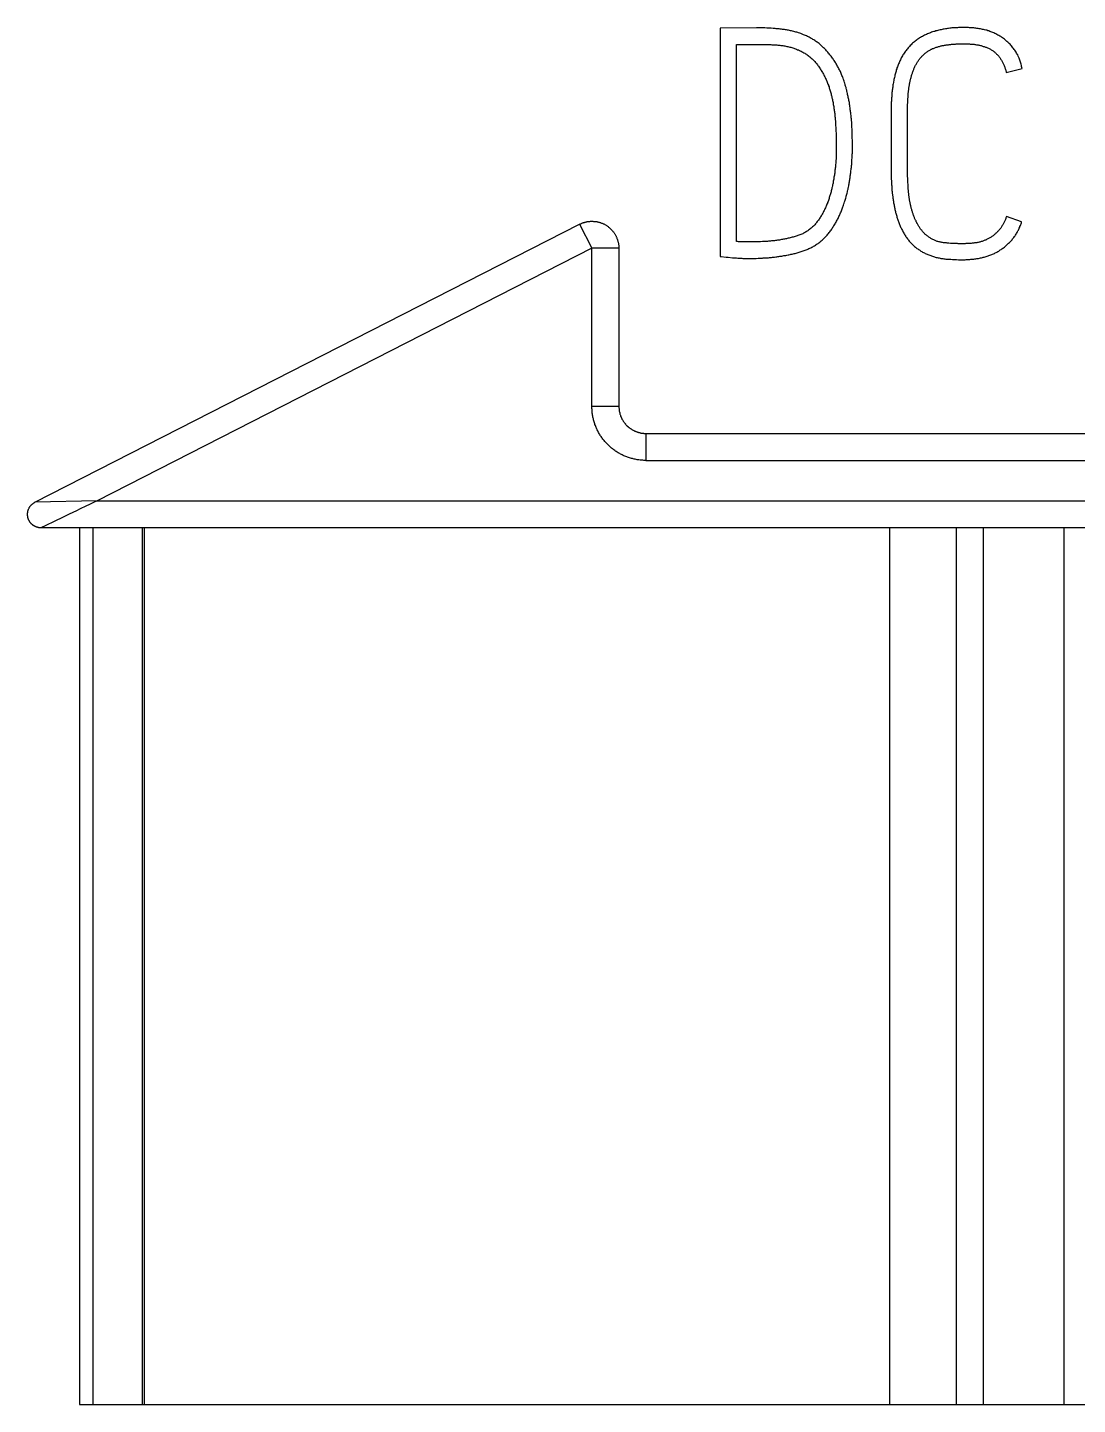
# Model space of a CAD drawing. Extents: x 0 to 420, y 0 to 297.
# Drawn here: x 118.17 to 125.96, y 212.15 to 222.36 of the extents above; entities that cross this region are included whole.
import ezdxf

# ---------------------------------------------------------------- set-up
doc = ezdxf.new("R2010")
doc.units = 0
doc.header["$LTSCALE"] = 23.1
doc.layers.add('10000_FRONT', color=7, linetype='CONTINUOUS')
doc.layers.add('10500_FRONT_LABELING', color=7, linetype='CONTINUOUS')

msp = doc.modelspace()

# ---------------------------------------------------------------- linework, layer by layer
at = {"layer": '10000_FRONT', "color": 7, "linetype": 'CONTINUOUS'}
for p, q in [((118.228, 218.837), (122.267, 220.899)), ((122.267, 220.899), (122.358, 220.721)), ((122.358, 220.721), (118.69, 218.848)), ((122.358, 219.548), (122.358, 220.721)), ((122.558, 220.721), (122.358, 220.721)), ((122.558, 220.721), (122.558, 219.548)), ((122.558, 219.548), (122.358, 219.548)), ((122.758, 219.348), (122.758, 219.148)), ((122.758, 219.348), (133.308, 219.348)), ((122.758, 219.148), (133.508, 219.148)), ((118.69, 218.848), (118.228, 218.837)), ((118.606, 218.808), (118.565, 218.788)), ((118.634, 218.821), (118.606, 218.808)), ((118.662, 218.835), (118.634, 218.821)), ((118.69, 218.848), (118.662, 218.835)), ((118.69, 218.848), (133.508, 218.848)), ((118.366, 218.692), (118.315, 218.668)), ((118.443, 218.729), (118.366, 218.692)), ((118.538, 218.775), (118.51, 218.761)), ((118.565, 218.788), (118.538, 218.775)), ((118.278, 218.65), (118.274, 218.648)), ((133.308, 218.648), (118.274, 218.648)), ((118.305, 218.663), (118.278, 218.65)), ((118.558, 218.648), (118.558, 212.148)), ((118.658, 218.648), (118.658, 212.148)), ((119.023, 218.648), (119.023, 212.148)), ((119.039, 218.648), (119.039, 212.148)), ((124.567, 212.148), (124.567, 218.648)), ((125.058, 218.648), (125.058, 212.148)), ((125.258, 218.648), (125.258, 212.148)), ((125.858, 218.648), (125.858, 212.148)), ((118.558, 212.148), (132.808, 212.148))]:
    msp.add_line(p, q, dxfattribs=at)
for points in [[(122.267, 220.899), (122.271, 220.901), (122.276, 220.903), (122.28, 220.905), (122.284, 220.907), (122.289, 220.909), (122.293, 220.91), (122.297, 220.912), (122.302, 220.913), (122.306, 220.914), (122.311, 220.915), (122.315, 220.916), (122.32, 220.917), (122.324, 220.918), (122.329, 220.919), (122.334, 220.919), (122.338, 220.92), (122.343, 220.92), (122.347, 220.921), (122.352, 220.921), (122.357, 220.921), (122.361, 220.921), (122.366, 220.921), (122.371, 220.92), (122.375, 220.92), (122.38, 220.92), (122.384, 220.919), (122.389, 220.919), (122.394, 220.918), (122.398, 220.917), (122.403, 220.916), (122.407, 220.915), (122.412, 220.914), (122.416, 220.912), (122.421, 220.911), (122.425, 220.91), (122.429, 220.908), (122.434, 220.906), (122.438, 220.905), (122.442, 220.903), (122.446, 220.901), (122.451, 220.899), (122.455, 220.896), (122.459, 220.894), (122.463, 220.892), (122.467, 220.889), (122.471, 220.887), (122.474, 220.884), (122.478, 220.881), (122.482, 220.878), (122.485, 220.875), (122.489, 220.872), (122.492, 220.869), (122.496, 220.866), (122.499, 220.863), (122.502, 220.86), (122.505, 220.856), (122.509, 220.853), (122.512, 220.849), (122.514, 220.846), (122.517, 220.842), (122.52, 220.838), (122.523, 220.834), (122.525, 220.831), (122.528, 220.827), (122.53, 220.823), (122.532, 220.819), (122.535, 220.815), (122.537, 220.811), (122.539, 220.806), (122.541, 220.802), (122.542, 220.798), (122.544, 220.794), (122.546, 220.789), (122.547, 220.785), (122.549, 220.781), (122.55, 220.776), (122.551, 220.772), (122.553, 220.767), (122.554, 220.763), (122.555, 220.758), (122.555, 220.754), (122.556, 220.749), (122.557, 220.744), (122.557, 220.74), (122.558, 220.735), (122.558, 220.731), (122.558, 220.726), (122.558, 220.721)], [(122.758, 219.148), (122.751, 219.148), (122.744, 219.148), (122.736, 219.149), (122.729, 219.149), (122.722, 219.15), (122.715, 219.15), (122.707, 219.151), (122.7, 219.152), (122.693, 219.153), (122.686, 219.155), (122.679, 219.156), (122.672, 219.157), (122.665, 219.159), (122.658, 219.161), (122.651, 219.163), (122.644, 219.165), (122.637, 219.167), (122.63, 219.169), (122.623, 219.172), (122.616, 219.174), (122.61, 219.177), (122.603, 219.179), (122.596, 219.182), (122.59, 219.185), (122.583, 219.188), (122.577, 219.191), (122.571, 219.195), (122.564, 219.198), (122.558, 219.202), (122.552, 219.205), (122.545, 219.209), (122.539, 219.213), (122.533, 219.217), (122.527, 219.221), (122.521, 219.226), (122.516, 219.23), (122.51, 219.234), (122.504, 219.239), (122.499, 219.243), (122.493, 219.248), (122.488, 219.253), (122.483, 219.258), (122.478, 219.263), (122.473, 219.268), (122.468, 219.273), (122.463, 219.278), (122.458, 219.284), (122.453, 219.289), (122.448, 219.295), (122.444, 219.3), (122.44, 219.306), (122.435, 219.312), (122.431, 219.318), (122.427, 219.324), (122.423, 219.33), (122.419, 219.336), (122.415, 219.342), (122.412, 219.348), (122.408, 219.354), (122.405, 219.361), (122.401, 219.367), (122.398, 219.374), (122.395, 219.38), (122.392, 219.387), (122.389, 219.393), (122.387, 219.4), (122.384, 219.407), (122.381, 219.414), (122.379, 219.42), (122.377, 219.427), (122.375, 219.434), (122.373, 219.441), (122.371, 219.448), (122.369, 219.455), (122.367, 219.462), (122.366, 219.469), (122.365, 219.476), (122.363, 219.483), (122.362, 219.49), (122.361, 219.498), (122.36, 219.505), (122.36, 219.512), (122.359, 219.519), (122.359, 219.526), (122.358, 219.533), (122.358, 219.541), (122.358, 219.548)], [(122.558, 219.548), (122.558, 219.544), (122.558, 219.541), (122.558, 219.537), (122.559, 219.533), (122.559, 219.53), (122.559, 219.526), (122.56, 219.523), (122.56, 219.519), (122.561, 219.516), (122.561, 219.512), (122.562, 219.509), (122.563, 219.505), (122.564, 219.502), (122.564, 219.498), (122.565, 219.495), (122.566, 219.491), (122.568, 219.488), (122.569, 219.484), (122.57, 219.481), (122.571, 219.477), (122.572, 219.474), (122.574, 219.471), (122.575, 219.467), (122.577, 219.464), (122.578, 219.461), (122.58, 219.458), (122.581, 219.454), (122.583, 219.451), (122.585, 219.448), (122.587, 219.445), (122.589, 219.442), (122.591, 219.439), (122.593, 219.436), (122.595, 219.433), (122.597, 219.43), (122.599, 219.427), (122.601, 219.424), (122.603, 219.421), (122.606, 219.419), (122.608, 219.416), (122.61, 219.413), (122.613, 219.41), (122.615, 219.408), (122.618, 219.405), (122.62, 219.403), (122.623, 219.4), (122.626, 219.398), (122.628, 219.396), (122.631, 219.393), (122.634, 219.391), (122.637, 219.389), (122.64, 219.387), (122.643, 219.385), (122.646, 219.383), (122.649, 219.381), (122.652, 219.379), (122.655, 219.377), (122.658, 219.375), (122.661, 219.373), (122.664, 219.371), (122.668, 219.37), (122.671, 219.368), (122.674, 219.367), (122.677, 219.365), (122.681, 219.364), (122.684, 219.362), (122.687, 219.361), (122.691, 219.36), (122.694, 219.359), (122.697, 219.358), (122.701, 219.356), (122.704, 219.355), (122.708, 219.354), (122.711, 219.354), (122.715, 219.353), (122.718, 219.352), (122.722, 219.351), (122.726, 219.351), (122.729, 219.35), (122.733, 219.35), (122.736, 219.349), (122.74, 219.349), (122.744, 219.348), (122.747, 219.348), (122.751, 219.348), (122.754, 219.348), (122.758, 219.348)], [(118.274, 218.648), (118.271, 218.648), (118.269, 218.648), (118.266, 218.648), (118.264, 218.648), (118.261, 218.649), (118.259, 218.649), (118.256, 218.649), (118.254, 218.65), (118.252, 218.65), (118.249, 218.651), (118.247, 218.652), (118.244, 218.652), (118.242, 218.653), (118.24, 218.654), (118.237, 218.655), (118.235, 218.656), (118.233, 218.657), (118.231, 218.658), (118.228, 218.659), (118.226, 218.66), (118.224, 218.661), (118.222, 218.662), (118.22, 218.664), (118.218, 218.665), (118.216, 218.666), (118.214, 218.668), (118.212, 218.669), (118.21, 218.671), (118.208, 218.673), (118.206, 218.674), (118.204, 218.676), (118.203, 218.678), (118.201, 218.68), (118.199, 218.681), (118.198, 218.683), (118.196, 218.685), (118.194, 218.687), (118.193, 218.689), (118.192, 218.691), (118.19, 218.693), (118.189, 218.695), (118.188, 218.697), (118.186, 218.699), (118.185, 218.702), (118.184, 218.704), (118.183, 218.706), (118.182, 218.708), (118.181, 218.71), (118.18, 218.713), (118.179, 218.715), (118.179, 218.717), (118.178, 218.72), (118.177, 218.722), (118.177, 218.725), (118.176, 218.727), (118.176, 218.729), (118.175, 218.732), (118.175, 218.734), (118.174, 218.737), (118.174, 218.739), (118.174, 218.742), (118.174, 218.744), (118.174, 218.747), (118.174, 218.749), (118.174, 218.752), (118.174, 218.754), (118.174, 218.756), (118.174, 218.759), (118.175, 218.761), (118.175, 218.764), (118.175, 218.766), (118.176, 218.769), (118.176, 218.771), (118.177, 218.773), (118.178, 218.776), (118.178, 218.778), (118.179, 218.781), (118.18, 218.783), (118.181, 218.785), (118.182, 218.787), (118.183, 218.79), (118.184, 218.792), (118.185, 218.794), (118.186, 218.796), (118.187, 218.798), (118.189, 218.801), (118.19, 218.803), (118.191, 218.805), (118.193, 218.807), (118.194, 218.809), (118.196, 218.811), (118.197, 218.813), (118.199, 218.814), (118.201, 218.816), (118.202, 218.818), (118.204, 218.82), (118.206, 218.821), (118.208, 218.823), (118.21, 218.825), (118.212, 218.826), (118.214, 218.828), (118.216, 218.829), (118.218, 218.831), (118.22, 218.832), (118.222, 218.833), (118.224, 218.835), (118.226, 218.836), (118.228, 218.837)], [(118.51, 218.761), (118.483, 218.749), (118.443, 218.729)], [(118.315, 218.668), (118.31, 218.665), (118.305, 218.663)]]:
    msp.add_lwpolyline(points, dxfattribs=at)
at = {"layer": '10500_FRONT_LABELING', "color": 7, "linetype": 'CONTINUOUS'}
for p, q in [((123.308, 222.353), (123.308, 220.66)), ((123.624, 222.354), (123.609, 222.355)), ((123.64, 222.354), (123.624, 222.354)), ((123.655, 222.353), (123.64, 222.354)), ((123.67, 222.352), (123.655, 222.353)), ((123.686, 222.352), (123.67, 222.352)), ((123.43, 220.771), (123.43, 222.232)), ((125.43, 222.025), (125.547, 222.053)), ((124.699, 221.787), (124.7, 221.798)), ((124.699, 221.775), (124.699, 221.787)), ((124.699, 221.764), (124.699, 221.775)), ((124.7, 221.798), (124.7, 221.81)), ((124.161, 221.691), (124.162, 221.676)), ((124.162, 221.676), (124.163, 221.662)), ((124.163, 221.662), (124.164, 221.647)), ((124.164, 221.647), (124.165, 221.632)), ((124.699, 221.287), (124.699, 221.747)), ((124.165, 221.632), (124.166, 221.617)), ((124.166, 221.617), (124.166, 221.603)), ((124.166, 221.603), (124.167, 221.588)), ((124.167, 221.588), (124.168, 221.573)), ((124.168, 221.573), (124.168, 221.558)), ((124.168, 221.558), (124.169, 221.543)), ((124.287, 221.603), (124.286, 221.618)), ((124.287, 221.588), (124.287, 221.603)), ((124.288, 221.572), (124.287, 221.588)), ((124.288, 221.541), (124.288, 221.572)), ((124.169, 221.543), (124.169, 221.529)), ((124.169, 221.529), (124.17, 221.514)), ((124.17, 221.514), (124.17, 221.499)), ((124.17, 221.499), (124.17, 221.484)), ((124.17, 221.484), (124.17, 221.469)), ((124.289, 221.518), (124.288, 221.541)), ((124.289, 221.503), (124.289, 221.518)), ((124.289, 221.487), (124.289, 221.503)), ((124.289, 221.472), (124.289, 221.487)), ((124.577, 221.292), (124.577, 221.277)), ((124.577, 221.277), (124.578, 221.263)), ((124.578, 221.263), (124.578, 221.249)), ((124.578, 221.249), (124.578, 221.234)), ((124.699, 221.276), (124.699, 221.287)), ((124.699, 221.264), (124.699, 221.276)), ((124.699, 221.253), (124.699, 221.264)), ((124.7, 221.241), (124.699, 221.253)), ((124.7, 221.23), (124.7, 221.241)), ((124.578, 221.234), (124.579, 221.22)), ((124.579, 221.22), (124.58, 221.206)), ((124.58, 221.206), (124.58, 221.192)), ((124.7, 221.218), (124.7, 221.23)), ((124.701, 221.207), (124.7, 221.218)), ((124.702, 221.195), (124.701, 221.207)), ((124.702, 221.184), (124.702, 221.195)), ((124.703, 221.173), (124.702, 221.184)), ((124.704, 221.161), (124.703, 221.173)), ((124.705, 221.15), (124.704, 221.161)), ((125.544, 220.917), (125.432, 220.957)), ((123.556, 220.768), (123.541, 220.768)), ((123.571, 220.768), (123.556, 220.768)), ((123.608, 220.769), (123.594, 220.769)), ((123.623, 220.77), (123.608, 220.769)), ((125.027, 220.757), (125.016, 220.757)), ((125.039, 220.756), (125.027, 220.757)), ((125.05, 220.755), (125.039, 220.756)), ((123.4, 220.651), (123.416, 220.65)), ((123.5, 220.646), (123.515, 220.646)), ((125.032, 220.638), (125.046, 220.637)), ((125.046, 220.637), (125.061, 220.637)), ((125.061, 220.637), (125.075, 220.636))]:
    msp.add_line(p, q, dxfattribs=at)
for points in [[(123.609, 222.355), (123.601, 222.355), (123.593, 222.355), (123.586, 222.355), (123.578, 222.355), (123.308, 222.353)], [(124.278, 221.718), (124.277, 221.725), (124.276, 221.733), (124.275, 221.741), (124.274, 221.748), (124.273, 221.756), (124.272, 221.763), (124.271, 221.771), (124.27, 221.779), (124.269, 221.786), (124.268, 221.794), (124.267, 221.801), (124.265, 221.809), (124.264, 221.816), (124.262, 221.824), (124.261, 221.831), (124.259, 221.839), (124.258, 221.847), (124.256, 221.854), (124.254, 221.862), (124.253, 221.869), (124.251, 221.877), (124.249, 221.884), (124.247, 221.892), (124.245, 221.899), (124.244, 221.907), (124.242, 221.914), (124.239, 221.922), (124.237, 221.929), (124.235, 221.936), (124.233, 221.944), (124.23, 221.951), (124.228, 221.959), (124.226, 221.966), (124.223, 221.973), (124.22, 221.981), (124.218, 221.988), (124.215, 221.995), (124.212, 222.002), (124.209, 222.009), (124.206, 222.017), (124.203, 222.024), (124.2, 222.031), (124.196, 222.038), (124.193, 222.045), (124.189, 222.051), (124.186, 222.058), (124.182, 222.065), (124.179, 222.072), (124.175, 222.079), (124.171, 222.085), (124.167, 222.092), (124.163, 222.099), (124.159, 222.105), (124.155, 222.112), (124.15, 222.118), (124.146, 222.125), (124.142, 222.131), (124.137, 222.138), (124.132, 222.144), (124.128, 222.15), (124.123, 222.156), (124.118, 222.162), (124.113, 222.168), (124.108, 222.174), (124.103, 222.179), (124.098, 222.185), (124.092, 222.191), (124.087, 222.196), (124.082, 222.202), (124.076, 222.207), (124.071, 222.213), (124.065, 222.218), (124.059, 222.223), (124.054, 222.228), (124.048, 222.233), (124.042, 222.238), (124.035, 222.243), (124.029, 222.248), (124.023, 222.252), (124.017, 222.257), (124.01, 222.261), (124.004, 222.265), (123.997, 222.269), (123.99, 222.273), (123.983, 222.277), (123.977, 222.281), (123.97, 222.285), (123.963, 222.288), (123.956, 222.291), (123.949, 222.295), (123.942, 222.298), (123.935, 222.301), (123.928, 222.304), (123.921, 222.307), (123.913, 222.31), (123.906, 222.312), (123.899, 222.315), (123.891, 222.317), (123.884, 222.32), (123.877, 222.322), (123.869, 222.324), (123.862, 222.326), (123.854, 222.329), (123.846, 222.331), (123.839, 222.332), (123.831, 222.334), (123.824, 222.336), (123.816, 222.337), (123.809, 222.339), (123.801, 222.34), (123.793, 222.341), (123.786, 222.342), (123.778, 222.343), (123.77, 222.344), (123.763, 222.345), (123.755, 222.346), (123.747, 222.347), (123.74, 222.348), (123.732, 222.348), (123.724, 222.349), (123.717, 222.35), (123.709, 222.35), (123.701, 222.351), (123.686, 222.352)], [(125.547, 222.053), (125.545, 222.061), (125.544, 222.069), (125.542, 222.077), (125.541, 222.085), (125.539, 222.093), (125.536, 222.101), (125.534, 222.109), (125.531, 222.116), (125.528, 222.124), (125.525, 222.131), (125.522, 222.139), (125.519, 222.146), (125.515, 222.154), (125.511, 222.161), (125.507, 222.168), (125.503, 222.175), (125.498, 222.182), (125.494, 222.189), (125.489, 222.195), (125.484, 222.202), (125.479, 222.208), (125.474, 222.214), (125.469, 222.221), (125.464, 222.227), (125.458, 222.233), (125.452, 222.239), (125.447, 222.244), (125.441, 222.25), (125.434, 222.255), (125.428, 222.261), (125.422, 222.266), (125.416, 222.271), (125.409, 222.276), (125.403, 222.281), (125.396, 222.285), (125.389, 222.29), (125.382, 222.294), (125.375, 222.298), (125.368, 222.302), (125.361, 222.306), (125.354, 222.31), (125.346, 222.314), (125.339, 222.317), (125.331, 222.32), (125.324, 222.323), (125.316, 222.326), (125.309, 222.329), (125.301, 222.332), (125.293, 222.334), (125.285, 222.337), (125.278, 222.339), (125.27, 222.341), (125.262, 222.343), (125.254, 222.344), (125.246, 222.346), (125.238, 222.348), (125.23, 222.349), (125.222, 222.35), (125.213, 222.351), (125.205, 222.352), (125.197, 222.353), (125.189, 222.354), (125.181, 222.355), (125.173, 222.355), (125.165, 222.356), (125.157, 222.356), (125.149, 222.357), (125.141, 222.357), (125.133, 222.357), (125.124, 222.357), (125.116, 222.357), (125.108, 222.357), (125.1, 222.357), (125.092, 222.357), (125.084, 222.357), (125.076, 222.357), (125.068, 222.356), (125.06, 222.356), (125.052, 222.356), (125.044, 222.355), (125.035, 222.354), (125.027, 222.354), (125.019, 222.353), (125.011, 222.352), (125.003, 222.351), (124.995, 222.35), (124.987, 222.349), (124.979, 222.347), (124.971, 222.346), (124.963, 222.345), (124.955, 222.343), (124.947, 222.341), (124.939, 222.34), (124.931, 222.338), (124.923, 222.336), (124.915, 222.334), (124.907, 222.332), (124.9, 222.329), (124.892, 222.327), (124.884, 222.325), (124.876, 222.322), (124.869, 222.319), (124.861, 222.316), (124.854, 222.313), (124.846, 222.31), (124.839, 222.307), (124.831, 222.303), (124.824, 222.3), (124.817, 222.296), (124.809, 222.292), (124.802, 222.288), (124.795, 222.284), (124.788, 222.28), (124.781, 222.276), (124.775, 222.271), (124.768, 222.266), (124.762, 222.262), (124.755, 222.257), (124.749, 222.252), (124.742, 222.247), (124.736, 222.241), (124.73, 222.236), (124.724, 222.23), (124.718, 222.224), (124.713, 222.218), (124.707, 222.212), (124.702, 222.206), (124.697, 222.2), (124.692, 222.194), (124.687, 222.187), (124.682, 222.181), (124.677, 222.174), (124.673, 222.168), (124.669, 222.161), (124.664, 222.154), (124.66, 222.147), (124.656, 222.14), (124.652, 222.133), (124.648, 222.125), (124.645, 222.118), (124.641, 222.111), (124.638, 222.103), (124.635, 222.096), (124.632, 222.088), (124.629, 222.081), (124.626, 222.073), (124.623, 222.066), (124.62, 222.058), (124.618, 222.05), (124.615, 222.043), (124.613, 222.035), (124.611, 222.027), (124.609, 222.02), (124.606, 222.012), (124.604, 222.004), (124.603, 221.996), (124.601, 221.988), (124.599, 221.98), (124.597, 221.972), (124.596, 221.964), (124.594, 221.956), (124.593, 221.949), (124.592, 221.941), (124.59, 221.932), (124.589, 221.924), (124.588, 221.916), (124.587, 221.908), (124.586, 221.9), (124.585, 221.892), (124.584, 221.884), (124.583, 221.876), (124.583, 221.868), (124.582, 221.86), (124.581, 221.852), (124.581, 221.844), (124.58, 221.836), (124.58, 221.828), (124.579, 221.82), (124.579, 221.812), (124.578, 221.803), (124.578, 221.795), (124.578, 221.787), (124.578, 221.779), (124.578, 221.771), (124.577, 221.763), (124.577, 221.755), (124.577, 221.292)], [(123.43, 222.232), (123.625, 222.232), (123.633, 222.232), (123.64, 222.232), (123.648, 222.232), (123.655, 222.232), (123.662, 222.232), (123.67, 222.231), (123.677, 222.231), (123.685, 222.231), (123.692, 222.23), (123.7, 222.23), (123.707, 222.23), (123.715, 222.229), (123.722, 222.228), (123.729, 222.228), (123.737, 222.227), (123.744, 222.226), (123.752, 222.226), (123.759, 222.225), (123.766, 222.224), (123.774, 222.223), (123.781, 222.222), (123.789, 222.221), (123.796, 222.219), (123.803, 222.218), (123.811, 222.216), (123.818, 222.214), (123.825, 222.213), (123.832, 222.211), (123.84, 222.209), (123.847, 222.206), (123.854, 222.204), (123.861, 222.201), (123.868, 222.199), (123.875, 222.196), (123.882, 222.193), (123.889, 222.191), (123.896, 222.188), (123.903, 222.184), (123.91, 222.181), (123.916, 222.178), (123.923, 222.174), (123.929, 222.17), (123.936, 222.167), (123.942, 222.163), (123.949, 222.159), (123.955, 222.154), (123.961, 222.15), (123.967, 222.145), (123.973, 222.141), (123.979, 222.136), (123.984, 222.131), (123.99, 222.126), (123.995, 222.121), (124.001, 222.116), (124.006, 222.11), (124.011, 222.105), (124.016, 222.099), (124.021, 222.093), (124.025, 222.088), (124.03, 222.082), (124.034, 222.076), (124.039, 222.07), (124.043, 222.063), (124.047, 222.057), (124.051, 222.051), (124.056, 222.045), (124.059, 222.038), (124.063, 222.032), (124.067, 222.025), (124.071, 222.019), (124.074, 222.012), (124.078, 222.006), (124.081, 221.999), (124.085, 221.992), (124.088, 221.986), (124.091, 221.979), (124.094, 221.972), (124.097, 221.965), (124.1, 221.959), (124.103, 221.952), (124.106, 221.945), (124.108, 221.938), (124.111, 221.931), (124.113, 221.924), (124.116, 221.917), (124.118, 221.909), (124.12, 221.902), (124.123, 221.895), (124.125, 221.888), (124.127, 221.881), (124.129, 221.873), (124.131, 221.866), (124.133, 221.859), (124.135, 221.852), (124.136, 221.845), (124.138, 221.837), (124.14, 221.83), (124.141, 221.823), (124.143, 221.816), (124.144, 221.808), (124.146, 221.801), (124.147, 221.794), (124.148, 221.786), (124.15, 221.779), (124.151, 221.772), (124.152, 221.765), (124.153, 221.757), (124.154, 221.75), (124.155, 221.743), (124.156, 221.735), (124.157, 221.728), (124.158, 221.721), (124.159, 221.713), (124.159, 221.706), (124.16, 221.698), (124.161, 221.691)], [(124.7, 221.81), (124.701, 221.821), (124.701, 221.827), (124.701, 221.833), (124.702, 221.839), (124.702, 221.844), (124.702, 221.85), (124.703, 221.856), (124.703, 221.861), (124.704, 221.867), (124.704, 221.873), (124.705, 221.879), (124.705, 221.884), (124.706, 221.89), (124.707, 221.896), (124.707, 221.901), (124.708, 221.907), (124.709, 221.913), (124.71, 221.918), (124.711, 221.924), (124.712, 221.93), (124.713, 221.935), (124.714, 221.941), (124.715, 221.947), (124.716, 221.952), (124.717, 221.958), (124.718, 221.964), (124.719, 221.969), (124.721, 221.975), (124.722, 221.98), (124.724, 221.986), (124.725, 221.992), (124.727, 221.997), (124.728, 222.003), (124.73, 222.008), (124.732, 222.014), (124.734, 222.019), (124.736, 222.025), (124.737, 222.03), (124.74, 222.036), (124.742, 222.041), (124.744, 222.046), (124.746, 222.052), (124.748, 222.057), (124.751, 222.062), (124.753, 222.068), (124.756, 222.073), (124.758, 222.078), (124.761, 222.083), (124.764, 222.088), (124.767, 222.093), (124.77, 222.098), (124.773, 222.103), (124.776, 222.108), (124.779, 222.113), (124.783, 222.117), (124.786, 222.122), (124.79, 222.127), (124.793, 222.131), (124.797, 222.135), (124.801, 222.14), (124.805, 222.144), (124.809, 222.148), (124.813, 222.152), (124.817, 222.156), (124.821, 222.16), (124.826, 222.164), (124.83, 222.167), (124.835, 222.171), (124.839, 222.174), (124.844, 222.178), (124.849, 222.181), (124.854, 222.184), (124.859, 222.187), (124.864, 222.19), (124.869, 222.193), (124.874, 222.196), (124.879, 222.198), (124.884, 222.201), (124.89, 222.203), (124.895, 222.205), (124.9, 222.208), (124.906, 222.21), (124.911, 222.211), (124.917, 222.213), (124.922, 222.215), (124.928, 222.217), (124.934, 222.218), (124.939, 222.219), (124.945, 222.221), (124.951, 222.222), (124.956, 222.223), (124.962, 222.224), (124.968, 222.225), (124.973, 222.226), (124.979, 222.227), (124.985, 222.228), (124.99, 222.229), (124.996, 222.23), (125.002, 222.23), (125.008, 222.231), (125.013, 222.232), (125.019, 222.232), (125.025, 222.233), (125.03, 222.234), (125.036, 222.234), (125.042, 222.235), (125.048, 222.235), (125.053, 222.235), (125.059, 222.236), (125.065, 222.236), (125.071, 222.236), (125.076, 222.237), (125.082, 222.237), (125.088, 222.237), (125.094, 222.237), (125.1, 222.237), (125.105, 222.237), (125.111, 222.237), (125.117, 222.237), (125.123, 222.237), (125.129, 222.237), (125.134, 222.237), (125.14, 222.237), (125.146, 222.236), (125.152, 222.236), (125.157, 222.236), (125.163, 222.235), (125.169, 222.235), (125.175, 222.234), (125.181, 222.234), (125.186, 222.233), (125.192, 222.233), (125.198, 222.232), (125.203, 222.231), (125.209, 222.23), (125.215, 222.229), (125.221, 222.228), (125.226, 222.227), (125.232, 222.226), (125.238, 222.224), (125.243, 222.223), (125.249, 222.222), (125.254, 222.22), (125.26, 222.218), (125.266, 222.217), (125.271, 222.215), (125.276, 222.213), (125.282, 222.211), (125.287, 222.209), (125.292, 222.206), (125.298, 222.204), (125.303, 222.201), (125.308, 222.199), (125.313, 222.196), (125.318, 222.193), (125.323, 222.19), (125.328, 222.187), (125.333, 222.184), (125.337, 222.18), (125.342, 222.177), (125.346, 222.173), (125.351, 222.169), (125.355, 222.165), (125.359, 222.161), (125.363, 222.157), (125.367, 222.153), (125.371, 222.149), (125.375, 222.144), (125.378, 222.14), (125.382, 222.135), (125.385, 222.131), (125.388, 222.126), (125.391, 222.121), (125.394, 222.116), (125.397, 222.111), (125.4, 222.106), (125.403, 222.101), (125.405, 222.096), (125.408, 222.09), (125.41, 222.085), (125.412, 222.08), (125.415, 222.075), (125.417, 222.069), (125.419, 222.064), (125.42, 222.058), (125.422, 222.053), (125.424, 222.047)], [(125.424, 222.047), (125.426, 222.042), (125.427, 222.036), (125.429, 222.031), (125.43, 222.025)], [(124.699, 221.747), (124.699, 221.758), (124.699, 221.764)], [(124.286, 221.618), (124.286, 221.626), (124.285, 221.634), (124.285, 221.641), (124.284, 221.649), (124.284, 221.657), (124.283, 221.664), (124.282, 221.672), (124.282, 221.68), (124.281, 221.687), (124.28, 221.695), (124.28, 221.703), (124.278, 221.718)], [(123.591, 220.647), (123.599, 220.647), (123.607, 220.647), (123.614, 220.648), (123.622, 220.648), (123.629, 220.649), (123.637, 220.649), (123.645, 220.65), (123.652, 220.65), (123.66, 220.651), (123.668, 220.651), (123.675, 220.652), (123.683, 220.653), (123.69, 220.653), (123.698, 220.654), (123.706, 220.655), (123.713, 220.656), (123.721, 220.657), (123.728, 220.658), (123.736, 220.659), (123.744, 220.66), (123.751, 220.661), (123.759, 220.662), (123.766, 220.663), (123.774, 220.664), (123.781, 220.666), (123.789, 220.667), (123.797, 220.668), (123.804, 220.67), (123.812, 220.671), (123.819, 220.673), (123.827, 220.674), (123.834, 220.676), (123.842, 220.678), (123.85, 220.679), (123.857, 220.681), (123.865, 220.683), (123.872, 220.685), (123.88, 220.687), (123.887, 220.689), (123.895, 220.691), (123.902, 220.694), (123.91, 220.696), (123.917, 220.699), (123.924, 220.701), (123.932, 220.704), (123.939, 220.707), (123.946, 220.709), (123.953, 220.712), (123.96, 220.715), (123.967, 220.719), (123.974, 220.722), (123.981, 220.725), (123.988, 220.729), (123.995, 220.732), (124.002, 220.736), (124.009, 220.74), (124.015, 220.744), (124.022, 220.748), (124.028, 220.753), (124.035, 220.757), (124.041, 220.762), (124.047, 220.766), (124.053, 220.771), (124.059, 220.776), (124.065, 220.781), (124.071, 220.786), (124.076, 220.791), (124.082, 220.797), (124.087, 220.802), (124.092, 220.808), (124.098, 220.814), (124.103, 220.819), (124.108, 220.825), (124.113, 220.831), (124.117, 220.837), (124.122, 220.843), (124.127, 220.85), (124.131, 220.856), (124.136, 220.862), (124.14, 220.869), (124.144, 220.875), (124.148, 220.882), (124.153, 220.888), (124.157, 220.895), (124.161, 220.902), (124.164, 220.908), (124.168, 220.915), (124.172, 220.922), (124.176, 220.928), (124.179, 220.935), (124.183, 220.942), (124.186, 220.949), (124.189, 220.956), (124.193, 220.963), (124.196, 220.97), (124.199, 220.977), (124.202, 220.984), (124.205, 220.991), (124.208, 220.998), (124.211, 221.005), (124.213, 221.012), (124.216, 221.02), (124.219, 221.027), (124.221, 221.034), (124.224, 221.041), (124.226, 221.049), (124.229, 221.056), (124.231, 221.064), (124.233, 221.071), (124.236, 221.078), (124.238, 221.086), (124.24, 221.093), (124.242, 221.101), (124.244, 221.108), (124.246, 221.115), (124.248, 221.123), (124.25, 221.13), (124.252, 221.138), (124.254, 221.145), (124.255, 221.153), (124.257, 221.16), (124.259, 221.168), (124.26, 221.175), (124.262, 221.183), (124.263, 221.19), (124.265, 221.198), (124.266, 221.205), (124.267, 221.213), (124.269, 221.22), (124.27, 221.228), (124.271, 221.235), (124.272, 221.243), (124.273, 221.251), (124.274, 221.258), (124.275, 221.266), (124.276, 221.273), (124.277, 221.281), (124.278, 221.288), (124.279, 221.296), (124.28, 221.304), (124.281, 221.311), (124.282, 221.319), (124.282, 221.326), (124.283, 221.334), (124.284, 221.342), (124.284, 221.349), (124.285, 221.357), (124.285, 221.365), (124.286, 221.372), (124.286, 221.38), (124.287, 221.388), (124.287, 221.395), (124.288, 221.403), (124.288, 221.411), (124.288, 221.418), (124.289, 221.426), (124.289, 221.434), (124.289, 221.441), (124.289, 221.449), (124.289, 221.457), (124.289, 221.464), (124.289, 221.472)], [(124.17, 221.469), (124.17, 221.454), (124.17, 221.447), (124.17, 221.439), (124.17, 221.432), (124.17, 221.425), (124.169, 221.417), (124.169, 221.41), (124.169, 221.402), (124.168, 221.395), (124.168, 221.388), (124.168, 221.38), (124.167, 221.373), (124.167, 221.365), (124.166, 221.358), (124.166, 221.351), (124.165, 221.343), (124.164, 221.336), (124.164, 221.329), (124.163, 221.321), (124.162, 221.314), (124.161, 221.307), (124.16, 221.299), (124.159, 221.292), (124.159, 221.285), (124.158, 221.277), (124.157, 221.27), (124.156, 221.263), (124.154, 221.255), (124.153, 221.248), (124.152, 221.241), (124.151, 221.233), (124.15, 221.226), (124.148, 221.219), (124.147, 221.212), (124.146, 221.204), (124.144, 221.197), (124.143, 221.19), (124.141, 221.183), (124.139, 221.175), (124.138, 221.168), (124.136, 221.161), (124.134, 221.154), (124.133, 221.147), (124.131, 221.139), (124.129, 221.132), (124.127, 221.125), (124.125, 221.118), (124.123, 221.111), (124.12, 221.104), (124.118, 221.096), (124.116, 221.089)], [(124.58, 221.192), (124.581, 221.184), (124.581, 221.177), (124.582, 221.17), (124.582, 221.163), (124.583, 221.156), (124.583, 221.149), (124.584, 221.142), (124.585, 221.135), (124.585, 221.128), (124.586, 221.121), (124.587, 221.113), (124.588, 221.106), (124.589, 221.099), (124.59, 221.092), (124.591, 221.085), (124.592, 221.078), (124.593, 221.071), (124.594, 221.064), (124.595, 221.057), (124.596, 221.05), (124.598, 221.043), (124.599, 221.036), (124.601, 221.029), (124.602, 221.022), (124.604, 221.015), (124.605, 221.008), (124.607, 221.001), (124.609, 220.994), (124.61, 220.987), (124.612, 220.98), (124.614, 220.973), (124.616, 220.966), (124.618, 220.959), (124.62, 220.952), (124.622, 220.945), (124.624, 220.939), (124.627, 220.932), (124.629, 220.925), (124.631, 220.918), (124.634, 220.912), (124.636, 220.905), (124.639, 220.898), (124.642, 220.892), (124.644, 220.885), (124.647, 220.878), (124.65, 220.872), (124.653, 220.865), (124.656, 220.859), (124.66, 220.852), (124.663, 220.846), (124.667, 220.84), (124.67, 220.833), (124.674, 220.827), (124.677, 220.821), (124.681, 220.815), (124.685, 220.809), (124.689, 220.803), (124.693, 220.797), (124.697, 220.791), (124.702, 220.785), (124.706, 220.78), (124.711, 220.774), (124.715, 220.769), (124.72, 220.763), (124.725, 220.758), (124.73, 220.753), (124.735, 220.748), (124.74, 220.743), (124.745, 220.738), (124.751, 220.733), (124.757, 220.728), (124.762, 220.724), (124.768, 220.72), (124.774, 220.716), (124.78, 220.712), (124.786, 220.708), (124.792, 220.704), (124.798, 220.7), (124.804, 220.696), (124.81, 220.693), (124.817, 220.69), (124.823, 220.686), (124.83, 220.683), (124.836, 220.68), (124.843, 220.677), (124.849, 220.674), (124.856, 220.671), (124.863, 220.669), (124.87, 220.666), (124.876, 220.664), (124.883, 220.661), (124.89, 220.659), (124.897, 220.657), (124.904, 220.655), (124.911, 220.653), (124.918, 220.652), (124.925, 220.65), (124.932, 220.649), (124.939, 220.647), (124.946, 220.646), (124.953, 220.645), (124.96, 220.644), (124.967, 220.643), (124.975, 220.642), (124.982, 220.641), (124.989, 220.64), (124.996, 220.64), (125.003, 220.639), (125.01, 220.639), (125.018, 220.639), (125.032, 220.638)], [(125.016, 220.757), (125.004, 220.758), (124.998, 220.759), (124.993, 220.759), (124.987, 220.76), (124.981, 220.76), (124.975, 220.761), (124.97, 220.762), (124.964, 220.762), (124.958, 220.763), (124.953, 220.764), (124.947, 220.765), (124.941, 220.766), (124.936, 220.768), (124.93, 220.769), (124.924, 220.77), (124.919, 220.772), (124.913, 220.774), (124.908, 220.776), (124.902, 220.778), (124.897, 220.78), (124.892, 220.783), (124.887, 220.785), (124.882, 220.788), (124.877, 220.791), (124.872, 220.794), (124.867, 220.797), (124.862, 220.8), (124.857, 220.803), (124.853, 220.806), (124.848, 220.81), (124.843, 220.813), (124.839, 220.817), (124.834, 220.82), (124.83, 220.824), (124.826, 220.828), (124.822, 220.832), (124.818, 220.836), (124.814, 220.841), (124.81, 220.845), (124.806, 220.849), (124.803, 220.854), (124.799, 220.858), (124.795, 220.863), (124.792, 220.868), (124.789, 220.872), (124.786, 220.877), (124.783, 220.882), (124.78, 220.887), (124.777, 220.892), (124.774, 220.897), (124.771, 220.902), (124.768, 220.907), (124.766, 220.912), (124.763, 220.917), (124.761, 220.923), (124.758, 220.928), (124.756, 220.933), (124.753, 220.938), (124.751, 220.943), (124.749, 220.949), (124.747, 220.954), (124.745, 220.959), (124.743, 220.965), (124.741, 220.97), (124.739, 220.976), (124.737, 220.981), (124.735, 220.986), (124.734, 220.992), (124.732, 220.997), (124.73, 221.003), (124.729, 221.008), (124.727, 221.014), (124.726, 221.019), (124.724, 221.025), (124.723, 221.031), (124.722, 221.036), (124.721, 221.042), (124.719, 221.048), (124.718, 221.053), (124.717, 221.059), (124.716, 221.065), (124.715, 221.07), (124.714, 221.076), (124.713, 221.082), (124.712, 221.087), (124.711, 221.093), (124.711, 221.099), (124.71, 221.104), (124.709, 221.11), (124.708, 221.116), (124.708, 221.121), (124.707, 221.127), (124.706, 221.133), (124.706, 221.138), (124.705, 221.144), (124.705, 221.15)], [(124.116, 221.089), (124.114, 221.082), (124.111, 221.075), (124.109, 221.068), (124.106, 221.061), (124.104, 221.054), (124.101, 221.047), (124.098, 221.04), (124.095, 221.034), (124.092, 221.027), (124.089, 221.02), (124.086, 221.013), (124.083, 221.006), (124.08, 221), (124.076, 220.993), (124.073, 220.986), (124.069, 220.98), (124.066, 220.973), (124.062, 220.967), (124.058, 220.961), (124.054, 220.954), (124.05, 220.948), (124.046, 220.942), (124.042, 220.936), (124.038, 220.93), (124.033, 220.924), (124.029, 220.918), (124.024, 220.912), (124.02, 220.906), (124.015, 220.901), (124.01, 220.895), (124.005, 220.89), (124, 220.884), (123.994, 220.879), (123.989, 220.874), (123.983, 220.869), (123.977, 220.864), (123.971, 220.86), (123.965, 220.855), (123.959, 220.851), (123.953, 220.847), (123.947, 220.843), (123.941, 220.839), (123.934, 220.835), (123.927, 220.832), (123.921, 220.829), (123.914, 220.826), (123.907, 220.823), (123.9, 220.82), (123.893, 220.818), (123.886, 220.815), (123.879, 220.813), (123.872, 220.81), (123.865, 220.808), (123.857, 220.806), (123.85, 220.804), (123.843, 220.802), (123.836, 220.8), (123.829, 220.798), (123.821, 220.796), (123.814, 220.795), (123.807, 220.793), (123.8, 220.791), (123.793, 220.79), (123.785, 220.789), (123.778, 220.787), (123.771, 220.786), (123.763, 220.785), (123.756, 220.783), (123.749, 220.782), (123.741, 220.781), (123.734, 220.78), (123.727, 220.779), (123.719, 220.778), (123.712, 220.777), (123.705, 220.776), (123.697, 220.775), (123.69, 220.775), (123.683, 220.774), (123.675, 220.773), (123.668, 220.773), (123.66, 220.772), (123.653, 220.772), (123.646, 220.771), (123.638, 220.771), (123.631, 220.77), (123.623, 220.77)], [(125.432, 220.957), (125.43, 220.951), (125.428, 220.946), (125.426, 220.941), (125.424, 220.935), (125.422, 220.93), (125.42, 220.925), (125.417, 220.92), (125.415, 220.915), (125.412, 220.909), (125.41, 220.904), (125.407, 220.899), (125.404, 220.895), (125.401, 220.89), (125.398, 220.885), (125.395, 220.88), (125.392, 220.875), (125.389, 220.871), (125.385, 220.866), (125.382, 220.862), (125.378, 220.857), (125.374, 220.853), (125.37, 220.848), (125.366, 220.844), (125.362, 220.84), (125.358, 220.836), (125.354, 220.832), (125.35, 220.828), (125.346, 220.825), (125.341, 220.821), (125.337, 220.818), (125.332, 220.814), (125.328, 220.811), (125.323, 220.807), (125.318, 220.804), (125.313, 220.801), (125.308, 220.798), (125.303, 220.795), (125.298, 220.792), (125.293, 220.79), (125.288, 220.787), (125.283, 220.785), (125.278, 220.782), (125.272, 220.78), (125.267, 220.778), (125.262, 220.776), (125.256, 220.774), (125.251, 220.772), (125.245, 220.77), (125.24, 220.769), (125.234, 220.767), (125.229, 220.766), (125.223, 220.764), (125.217, 220.763), (125.212, 220.762), (125.206, 220.761), (125.2, 220.76), (125.194, 220.76), (125.189, 220.759), (125.183, 220.758), (125.177, 220.758), (125.171, 220.757), (125.166, 220.757), (125.16, 220.756), (125.154, 220.756), (125.148, 220.755), (125.143, 220.755), (125.137, 220.755), (125.131, 220.755), (125.125, 220.754), (125.119, 220.754), (125.114, 220.754), (125.108, 220.754), (125.102, 220.754), (125.096, 220.754), (125.091, 220.754), (125.085, 220.754), (125.079, 220.754), (125.073, 220.754), (125.068, 220.755), (125.062, 220.755), (125.056, 220.755), (125.05, 220.755)], [(125.495, 220.813), (125.499, 220.819), (125.503, 220.825), (125.507, 220.831), (125.51, 220.837), (125.514, 220.844), (125.517, 220.85), (125.521, 220.856), (125.524, 220.863), (125.527, 220.869), (125.53, 220.876), (125.532, 220.882), (125.535, 220.889), (125.538, 220.896), (125.54, 220.903), (125.542, 220.91), (125.544, 220.917)], [(123.489, 220.768), (123.482, 220.768), (123.474, 220.768), (123.467, 220.768), (123.459, 220.769), (123.452, 220.769), (123.444, 220.769), (123.437, 220.77), (123.43, 220.771)], [(123.541, 220.768), (123.519, 220.768), (123.489, 220.768)], [(123.594, 220.769), (123.579, 220.769), (123.571, 220.768)], [(125.075, 220.636), (125.082, 220.636), (125.089, 220.636), (125.096, 220.636), (125.104, 220.636), (125.111, 220.636), (125.118, 220.636), (125.125, 220.636), (125.132, 220.637), (125.139, 220.637), (125.146, 220.637), (125.154, 220.638), (125.161, 220.638), (125.168, 220.639), (125.175, 220.639), (125.182, 220.64), (125.189, 220.641), (125.196, 220.642), (125.204, 220.643), (125.211, 220.644), (125.218, 220.645), (125.225, 220.646), (125.232, 220.647), (125.239, 220.649), (125.246, 220.65), (125.253, 220.652), (125.26, 220.654), (125.267, 220.655), (125.274, 220.657), (125.281, 220.659), (125.288, 220.662), (125.295, 220.664), (125.302, 220.666), (125.309, 220.669), (125.316, 220.671), (125.322, 220.674), (125.329, 220.677), (125.335, 220.68), (125.342, 220.683), (125.348, 220.686), (125.355, 220.69), (125.361, 220.693), (125.367, 220.697), (125.374, 220.7), (125.38, 220.704), (125.386, 220.708), (125.392, 220.712), (125.398, 220.716), (125.404, 220.721), (125.41, 220.725), (125.416, 220.729), (125.421, 220.734), (125.427, 220.738), (125.432, 220.743), (125.438, 220.748), (125.443, 220.753), (125.448, 220.758), (125.453, 220.763), (125.458, 220.768), (125.463, 220.773), (125.468, 220.779), (125.473, 220.784), (125.477, 220.79), (125.482, 220.796), (125.486, 220.801), (125.491, 220.807), (125.495, 220.813)], [(123.308, 220.66), (123.316, 220.659), (123.354, 220.655)], [(123.354, 220.655), (123.362, 220.655), (123.369, 220.654), (123.4, 220.651)], [(123.416, 220.65), (123.423, 220.649), (123.431, 220.649), (123.439, 220.648), (123.446, 220.648), (123.454, 220.647), (123.461, 220.647), (123.469, 220.647), (123.477, 220.646), (123.484, 220.646), (123.5, 220.646)], [(123.515, 220.646), (123.523, 220.646), (123.53, 220.646), (123.538, 220.646), (123.546, 220.646), (123.553, 220.646), (123.561, 220.646), (123.568, 220.646), (123.576, 220.646), (123.591, 220.647)]]:
    msp.add_lwpolyline(points, dxfattribs=at)

doc.saveas('drawing.dxf')
